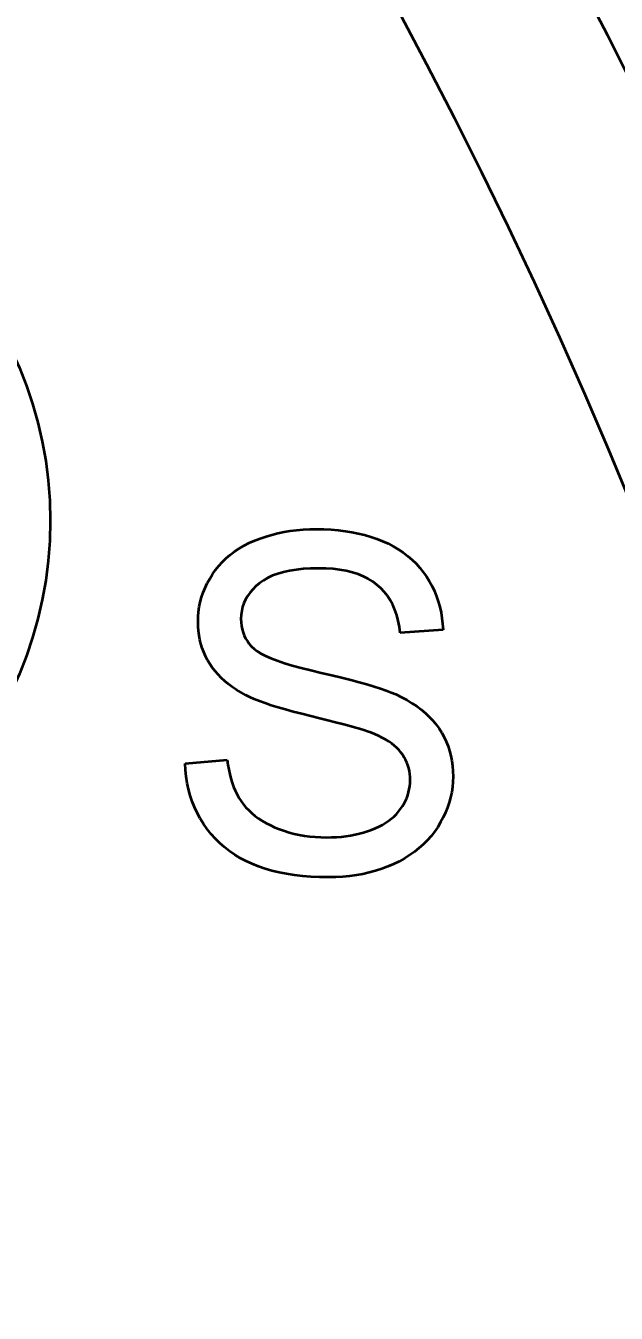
# Model space of a CAD drawing. Extents: x 23 to 472, y 3 to 294.
# Drawn here: x 394.256 to 395.571, y 214.449 to 217.316 of the extents above; entities that cross this region are included whole.
import ezdxf
from ezdxf.enums import TextEntityAlignment as Align

# ---------------------------------------------------------------- set-up
doc = ezdxf.new("R2010")
doc.units = 0
doc.linetypes.add('DASHDOT', pattern=[18.5, 12, -3, 0.5, -3])
doc.layers.get('0').update_dxf_attribs({"lineweight": 13})
doc.styles.get("Standard").update_dxf_attribs({"font": 'isocp.shx'})
doc.dimstyles.get("Standard").update_dxf_attribs({"dimtxt": 2.5, "dimasz": 2.5, "dimexe": 1.25, "dimexo": 0.625, "dimtad": 1, "dimcen": 2.5, "dimadec": 0, "dimazin": 0, "dimtfac": 1, "dimtmove": 0, "dimatfit": 0, "dimfxl": 0, "dimarcsym": 0})

# ---------------------------------------------------------------- blocks, each defined once
blk = doc.blocks.new('*D')
at = {"color": 7, "lineweight": 13}
for p, q in [((369.2633, 239.5531), (395.349, 194.2124)), ((363.2339, 234.8367), (397.923, 198.6215))]:
    blk.add_line(p, q, dxfattribs=at)
at = {"color": 34, "lineweight": 13, "ltscale": 0.415699}
blk.add_line((121.0279, 197.0113), (121.0279, 180.3834), dxfattribs=at)
at = {"color": 34, "lineweight": 13, "ltscale": 0.421525}
blk.add_line((278.4006, 197.0113), (278.4006, 180.1503), dxfattribs=at)
at = {"color": 34, "lineweight": 13}
for p, q in [((45.7156, 194.0736), (45.7156, 169.4602)), ((353.9414, 194.0736), (353.9414, 169.4602)), ((45.7156, 182.3834), (121.0279, 182.3834)), ((278.4006, 182.1503), (353.9414, 182.1503)), ((45.7156, 171.4602), (353.9414, 171.4602))]:
    blk.add_line(p, q, dxfattribs=at)
at = {"color": 34, "lineweight": 13, "ltscale": 0.342256}
blk.add_line((45.7156, 194.0736), (45.7156, 180.3834), dxfattribs=at)
at = {"color": 34, "lineweight": 13, "ltscale": 0.348082}
blk.add_line((353.9414, 194.0736), (353.9414, 180.1503), dxfattribs=at)
at = {"color": 7, "lineweight": 13}
for points in [[(376.3151, 228.3342), (374.903, 229.7505), (375.4177, 227.8179)], [(374.0392, 224.3044), (372.3291, 225.3414), (373.2916, 223.5883)], [(396.2128, 199.6586), (397.923, 198.6215), (396.9605, 200.3747)], [(393.937, 195.6288), (395.349, 194.2124), (394.8343, 196.145)]]:
    blk.add_lwpolyline(points, dxfattribs=at)
at = {"color": 34, "lineweight": 13}
for points in [[(47.6474, 182.901), (45.7156, 182.3834), (47.6474, 181.8658)], [(119.0961, 181.8658), (121.0279, 182.3834), (119.0961, 182.901)], [(280.3324, 182.668), (278.4006, 182.1503), (280.3324, 181.6327)], [(352.0096, 181.6327), (353.9414, 182.1503), (352.0096, 182.668)], [(47.6474, 171.9778), (45.7156, 171.4602), (47.6474, 170.9425)], [(352.0096, 170.9425), (353.9414, 171.4602), (352.0096, 171.9778)]]:
    blk.add_lwpolyline(points, dxfattribs=at)
at = {"color": 7, "lineweight": 13}
for s, rotation, p, p2 in [('%%c', 299.913, (370.1301, 240.0518), (371.3768, 237.8848)), ('82', 299.913, (371.8755, 237.0181), (374.0621, 233.2175)), ('%%c', 313.7669, (363.9561, 235.5285), (365.6854, 233.7231)), ('74', 313.7669, (366.3771, 233.0009), (369.4101, 229.8344))]:
    blk.add_text(s, height=2.5, rotation=rotation, dxfattribs=at).set_placement(p, p2, align=Align.FIT)
at = {"color": 34, "lineweight": 13}
for s, height, p, p2 in [('/[6.3]', 3.5, (93.5334, 183.3834), (107.9059, 183.3834)), ('/[6.3]', 3.5, (326.3327, 183.1503), (340.7051, 183.1503)), ('155', 3.5, (74.21, 183.3834), (83.768, 183.3834)), ('155', 3.5, (307.0093, 183.1503), (316.5672, 183.1503)), ('%%p50', 2.45, (85.868, 183.9084), (92.5334, 183.9084)), ('%%p50', 2.45, (318.6672, 183.6753), (325.3327, 183.6753)), ('"L"', 3.5, (194.4405, 172.4602), (202.0312, 172.4602)), ('%%p50', 2.45, (204.1312, 172.9852), (210.7966, 172.9852))]:
    blk.add_text(s, height=height, dxfattribs=at).set_placement(p, p2, align=Align.FIT)
blk = doc.blocks.new('BLOCK4539')
at = {"color": 7, "lineweight": 35, "ltscale": 0.000660935}
blk.add_line((19.2553, 8.3658), (19.2795, 8.3765), dxfattribs=at)
at = {"color": 7, "lineweight": 35, "ltscale": 0.000671509}
blk.add_line((19.2795, 8.3765), (19.3045, 8.3862), dxfattribs=at)
at = {"color": 7, "lineweight": 35, "ltscale": 0.000675664}
blk.add_line((19.3045, 8.3862), (19.3301, 8.3949), dxfattribs=at)
at = {"color": 7, "lineweight": 35, "ltscale": 0.000681038}
blk.add_line((19.3301, 8.3949), (19.3563, 8.4026), dxfattribs=at)
at = {"color": 7, "lineweight": 35, "ltscale": 0.000687892}
blk.add_line((19.3563, 8.4026), (19.383, 8.4092), dxfattribs=at)
at = {"color": 7, "lineweight": 35, "ltscale": 0.00069532}
blk.add_line((19.383, 8.4092), (19.4102, 8.4148), dxfattribs=at)
at = {"color": 7, "lineweight": 35, "ltscale": 0.000704536}
blk.add_line((19.4102, 8.4148), (19.438, 8.4195), dxfattribs=at)
at = {"color": 7, "lineweight": 35, "ltscale": 0.000714791}
blk.add_line((19.438, 8.4195), (19.4664, 8.423), dxfattribs=at)
at = {"color": 7, "lineweight": 35, "ltscale": 0.000725305}
blk.add_line((19.4664, 8.423), (19.4953, 8.4256), dxfattribs=at)
at = {"color": 7, "lineweight": 35, "ltscale": 0.000737232}
blk.add_line((19.4953, 8.4256), (19.5247, 8.4271), dxfattribs=at)
at = {"color": 7, "lineweight": 35, "ltscale": 0.000750455}
blk.add_line((19.5247, 8.4271), (19.5547, 8.4276), dxfattribs=at)
at = {"color": 7, "lineweight": 35, "ltscale": 0.000824083}
blk.add_line((19.5547, 8.4276), (19.5877, 8.4271), dxfattribs=at)
at = {"color": 7, "lineweight": 35, "ltscale": 0.000805521}
blk.add_line((19.5877, 8.4271), (19.6199, 8.4255), dxfattribs=at)
at = {"color": 7, "lineweight": 35, "ltscale": 0.000787543}
blk.add_line((19.6199, 8.4255), (19.6513, 8.4228), dxfattribs=at)
at = {"color": 7, "lineweight": 35, "ltscale": 0.000770629}
blk.add_line((19.6513, 8.4228), (19.6819, 8.419), dxfattribs=at)
at = {"color": 7, "lineweight": 35, "ltscale": 0.000755149}
blk.add_line((19.6819, 8.419), (19.7117, 8.4142), dxfattribs=at)
at = {"color": 7, "lineweight": 35, "ltscale": 0.000740416}
blk.add_line((19.7117, 8.4142), (19.7407, 8.4083), dxfattribs=at)
at = {"color": 7, "lineweight": 35, "ltscale": 0.000727027}
blk.add_line((19.7407, 8.4083), (19.7689, 8.4013), dxfattribs=at)
at = {"color": 7, "lineweight": 35, "ltscale": 0.000715224}
blk.add_line((19.7689, 8.4013), (19.7964, 8.3933), dxfattribs=at)
at = {"color": 7, "lineweight": 35, "ltscale": 0.000704389}
blk.add_line((19.7964, 8.3933), (19.823, 8.3841), dxfattribs=at)
at = {"color": 7, "lineweight": 35, "ltscale": 0.000695488}
blk.add_line((19.823, 8.3841), (19.8489, 8.3739), dxfattribs=at)
at = {"color": 7, "lineweight": 35, "ltscale": 0.000682739}
blk.add_line((19.8489, 8.3739), (19.8738, 8.3627), dxfattribs=at)
at = {"color": 7, "lineweight": 35, "ltscale": 0.000605846}
blk.add_line((19.1705, 8.3134), (19.1899, 8.3279), dxfattribs=at)
at = {"color": 7, "lineweight": 35, "ltscale": 0.000616942}
blk.add_line((19.1899, 8.3279), (19.2106, 8.3415), dxfattribs=at)
at = {"color": 7, "lineweight": 35, "ltscale": 0.000629505}
blk.add_line((19.2106, 8.3415), (19.2323, 8.3541), dxfattribs=at)
at = {"color": 7, "lineweight": 35, "ltscale": 0.000644177}
blk.add_line((19.2323, 8.3541), (19.2553, 8.3658), dxfattribs=at)
at = {"color": 7, "lineweight": 35, "ltscale": 0.000667452}
blk.add_line((19.8738, 8.3627), (19.8975, 8.3504), dxfattribs=at)
at = {"color": 7, "lineweight": 35, "ltscale": 0.000653903}
blk.add_line((19.8975, 8.3504), (19.92, 8.3371), dxfattribs=at)
at = {"color": 7, "lineweight": 35, "ltscale": 0.000642413}
blk.add_line((19.92, 8.3371), (19.9414, 8.3228), dxfattribs=at)
at = {"color": 7, "lineweight": 35, "ltscale": 0.00063301}
blk.add_line((19.9414, 8.3228), (19.9616, 8.3075), dxfattribs=at)
at = {"color": 7, "lineweight": 35, "ltscale": 0.000586768}
blk.add_line((19.1047, 8.2459), (19.1194, 8.2642), dxfattribs=at)
at = {"color": 7, "lineweight": 35, "ltscale": 0.000588095}
blk.add_line((19.1194, 8.2642), (19.1353, 8.2815), dxfattribs=at)
at = {"color": 7, "lineweight": 35, "ltscale": 0.000591634}
blk.add_line((19.1353, 8.2815), (19.1523, 8.298), dxfattribs=at)
at = {"color": 7, "lineweight": 35, "ltscale": 0.000597598}
blk.add_line((19.1523, 8.298), (19.1705, 8.3134), dxfattribs=at)
at = {"color": 7, "lineweight": 35, "ltscale": 0.000626531}
blk.add_line((19.9616, 8.3075), (19.9806, 8.2912), dxfattribs=at)
at = {"color": 7, "lineweight": 35, "ltscale": 0.000621275}
blk.add_line((19.9806, 8.2912), (19.9984, 8.2739), dxfattribs=at)
at = {"color": 7, "lineweight": 35, "ltscale": 0.0006195}
blk.add_line((19.9984, 8.2739), (20.0151, 8.2556), dxfattribs=at)
at = {"color": 7, "lineweight": 35, "ltscale": 0.000574211}
blk.add_line((19.068, 8.1865), (19.079, 8.2067), dxfattribs=at)
at = {"color": 7, "lineweight": 35, "ltscale": 0.000584167}
blk.add_line((19.079, 8.2067), (19.0912, 8.2266), dxfattribs=at)
at = {"color": 7, "lineweight": 35, "ltscale": 0.000588092}
blk.add_line((19.0912, 8.2266), (19.1047, 8.2459), dxfattribs=at)
at = {"color": 7, "lineweight": 35, "ltscale": 0.000560605}
blk.add_line((19.3373, 8.2104), (19.3179, 8.1992), dxfattribs=at)
at = {"color": 7, "lineweight": 35, "ltscale": 0.000588645}
blk.add_line((19.3587, 8.2203), (19.3373, 8.2104), dxfattribs=at)
at = {"color": 7, "lineweight": 35, "ltscale": 0.000621071}
blk.add_line((19.382, 8.2289), (19.3587, 8.2203), dxfattribs=at)
at = {"color": 7, "lineweight": 35, "ltscale": 0.000657278}
blk.add_line((19.4073, 8.2362), (19.382, 8.2289), dxfattribs=at)
at = {"color": 7, "lineweight": 35, "ltscale": 0.000696542}
blk.add_line((19.4345, 8.2421), (19.4073, 8.2362), dxfattribs=at)
at = {"color": 7, "lineweight": 35, "ltscale": 0.000738475}
blk.add_line((19.4637, 8.2467), (19.4345, 8.2421), dxfattribs=at)
at = {"color": 7, "lineweight": 35, "ltscale": 0.00078255}
blk.add_line((19.4948, 8.25), (19.4637, 8.2467), dxfattribs=at)
at = {"color": 7, "lineweight": 35, "ltscale": 0.000828511}
blk.add_line((19.5279, 8.252), (19.4948, 8.25), dxfattribs=at)
at = {"color": 7, "lineweight": 35, "ltscale": 0.000876378}
blk.add_line((19.5629, 8.2527), (19.5279, 8.252), dxfattribs=at)
at = {"color": 7, "lineweight": 35, "ltscale": 0.000843624}
blk.add_line((19.5967, 8.2519), (19.5629, 8.2527), dxfattribs=at)
at = {"color": 7, "lineweight": 35, "ltscale": 0.000802955}
blk.add_line((19.6287, 8.2498), (19.5967, 8.2519), dxfattribs=at)
at = {"color": 7, "lineweight": 35, "ltscale": 0.000764536}
blk.add_line((19.6591, 8.2461), (19.6287, 8.2498), dxfattribs=at)
at = {"color": 7, "lineweight": 35, "ltscale": 0.000727944}
blk.add_line((19.6877, 8.241), (19.6591, 8.2461), dxfattribs=at)
at = {"color": 7, "lineweight": 35, "ltscale": 0.000694296}
blk.add_line((19.7147, 8.2345), (19.6877, 8.241), dxfattribs=at)
at = {"color": 7, "lineweight": 35, "ltscale": 0.000663313}
blk.add_line((19.74, 8.2265), (19.7147, 8.2345), dxfattribs=at)
at = {"color": 7, "lineweight": 35, "ltscale": 0.000635612}
blk.add_line((19.7636, 8.2171), (19.74, 8.2265), dxfattribs=at)
at = {"color": 7, "lineweight": 35, "ltscale": 0.000612114}
blk.add_line((19.7856, 8.2062), (19.7636, 8.2171), dxfattribs=at)
at = {"color": 7, "lineweight": 35, "ltscale": 0.000592726}
blk.add_line((19.8058, 8.1938), (19.7856, 8.2062), dxfattribs=at)
at = {"color": 7, "lineweight": 35, "ltscale": 0.000619338}
blk.add_line((20.0151, 8.2556), (20.0305, 8.2362), dxfattribs=at)
at = {"color": 7, "lineweight": 35, "ltscale": 0.000622199}
blk.add_line((20.0305, 8.2362), (20.0448, 8.2158), dxfattribs=at)
at = {"color": 7, "lineweight": 35, "ltscale": 0.000621601}
blk.add_line((20.0448, 8.2158), (20.0579, 8.1947), dxfattribs=at)
at = {"color": 7, "lineweight": 35, "ltscale": 0.000556247}
blk.add_line((19.0429, 8.1241), (19.05, 8.1452), dxfattribs=at)
at = {"color": 7, "lineweight": 35, "ltscale": 0.000560171}
blk.add_line((19.05, 8.1452), (19.0583, 8.166), dxfattribs=at)
at = {"color": 7, "lineweight": 35, "ltscale": 0.000566541}
blk.add_line((19.0583, 8.166), (19.068, 8.1865), dxfattribs=at)
at = {"color": 7, "lineweight": 35, "ltscale": 0.000462965}
blk.add_line((19.2585, 8.1446), (19.2478, 8.1295), dxfattribs=at)
at = {"color": 7, "lineweight": 35, "ltscale": 0.000477153}
blk.add_line((19.2708, 8.1592), (19.2585, 8.1446), dxfattribs=at)
at = {"color": 7, "lineweight": 35, "ltscale": 0.00049524}
blk.add_line((19.2848, 8.1732), (19.2708, 8.1592), dxfattribs=at)
at = {"color": 7, "lineweight": 35, "ltscale": 0.000516374}
blk.add_line((19.3005, 8.1867), (19.2848, 8.1732), dxfattribs=at)
at = {"color": 7, "lineweight": 35, "ltscale": 0.000536839}
blk.add_line((19.3179, 8.1992), (19.3005, 8.1867), dxfattribs=at)
at = {"color": 7, "lineweight": 35, "ltscale": 0.000577714}
blk.add_line((19.8243, 8.18), (19.8058, 8.1938), dxfattribs=at)
at = {"color": 7, "lineweight": 35, "ltscale": 0.000569981}
blk.add_line((19.8413, 8.1648), (19.8243, 8.18), dxfattribs=at)
at = {"color": 7, "lineweight": 35, "ltscale": 0.000568404}
blk.add_line((19.8568, 8.1482), (19.8413, 8.1648), dxfattribs=at)
at = {"color": 7, "lineweight": 35, "ltscale": 0.00057079}
blk.add_line((19.8709, 8.1302), (19.8568, 8.1482), dxfattribs=at)
at = {"color": 7, "lineweight": 35, "ltscale": 0.000617608}
blk.add_line((20.0579, 8.1947), (20.0697, 8.173), dxfattribs=at)
at = {"color": 7, "lineweight": 35, "ltscale": 0.00061567}
blk.add_line((20.0697, 8.173), (20.0803, 8.1507), dxfattribs=at)
at = {"color": 7, "lineweight": 35, "ltscale": 0.000615665}
blk.add_line((20.0803, 8.1507), (20.0895, 8.1279), dxfattribs=at)
at = {"color": 7, "lineweight": 35, "ltscale": 0.000553688}
blk.add_line((19.0326, 8.0811), (19.0371, 8.1028), dxfattribs=at)
at = {"color": 7, "lineweight": 35, "ltscale": 0.000553757}
blk.add_line((19.0371, 8.1028), (19.0429, 8.1241), dxfattribs=at)
at = {"color": 7, "lineweight": 35, "ltscale": 0.000442146}
blk.add_line((19.2313, 8.0977), (19.2255, 8.081), dxfattribs=at)
at = {"color": 7, "lineweight": 35, "ltscale": 0.000444818}
blk.add_line((19.2387, 8.1139), (19.2313, 8.0977), dxfattribs=at)
at = {"color": 7, "lineweight": 35, "ltscale": 0.000451938}
blk.add_line((19.2478, 8.1295), (19.2387, 8.1139), dxfattribs=at)
at = {"color": 7, "lineweight": 35, "ltscale": 0.000578027}
blk.add_line((19.8835, 8.1108), (19.8709, 8.1302), dxfattribs=at)
at = {"color": 7, "lineweight": 35, "ltscale": 0.000589452}
blk.add_line((19.8946, 8.09), (19.8835, 8.1108), dxfattribs=at)
at = {"color": 7, "lineweight": 35, "ltscale": 0.000604958}
blk.add_line((19.9042, 8.0678), (19.8946, 8.09), dxfattribs=at)
at = {"color": 7, "lineweight": 35, "ltscale": 0.000617281}
blk.add_line((20.0895, 8.1279), (20.0975, 8.1046), dxfattribs=at)
at = {"color": 7, "lineweight": 35, "ltscale": 0.000621103}
blk.add_line((20.0975, 8.1046), (20.1043, 8.0806), dxfattribs=at)
at = {"color": 7, "lineweight": 35, "ltscale": 0.000564413}
blk.add_line((19.0268, 8.0143), (19.0274, 8.0368), dxfattribs=at)
at = {"color": 7, "lineweight": 35, "ltscale": 0.000558647}
blk.add_line((19.0274, 8.0368), (19.0293, 8.0591), dxfattribs=at)
at = {"color": 7, "lineweight": 35, "ltscale": 0.000555188}
blk.add_line((19.0293, 8.0591), (19.0326, 8.0811), dxfattribs=at)
at = {"color": 7, "lineweight": 35, "ltscale": 0.000458988}
blk.add_line((19.2189, 8.0459), (19.2181, 8.0276), dxfattribs=at)
at = {"color": 7, "lineweight": 35, "ltscale": 0.000449444}
blk.add_line((19.2214, 8.0637), (19.2189, 8.0459), dxfattribs=at)
at = {"color": 7, "lineweight": 35, "ltscale": 0.000443939}
blk.add_line((19.2255, 8.081), (19.2214, 8.0637), dxfattribs=at)
at = {"color": 7, "lineweight": 35, "ltscale": 0.000623937}
blk.add_line((19.9124, 8.0442), (19.9042, 8.0678), dxfattribs=at)
at = {"color": 7, "lineweight": 35, "ltscale": 0.000646271}
blk.add_line((19.9191, 8.0193), (19.9124, 8.0442), dxfattribs=at)
at = {"color": 7, "lineweight": 35, "ltscale": 0.000626536}
blk.add_line((20.1043, 8.0806), (20.1097, 8.0562), dxfattribs=at)
at = {"color": 7, "lineweight": 35, "ltscale": 0.000633989}
blk.add_line((20.1097, 8.0562), (20.1139, 8.0312), dxfattribs=at)
at = {"color": 7, "lineweight": 35, "ltscale": 0.000643465}
blk.add_line((20.1139, 8.0312), (20.1169, 8.0056), dxfattribs=at)
at = {"color": 7, "lineweight": 35, "ltscale": 0.000512124}
blk.add_line((19.0273, 7.9938), (19.0268, 8.0143), dxfattribs=at)
at = {"color": 7, "lineweight": 35, "ltscale": 0.000503162}
blk.add_line((19.0289, 7.9737), (19.0273, 7.9938), dxfattribs=at)
at = {"color": 7, "lineweight": 35, "ltscale": 0.000496131}
blk.add_line((19.0315, 7.9541), (19.0289, 7.9737), dxfattribs=at)
at = {"color": 7, "lineweight": 35, "ltscale": 0.000397365}
blk.add_line((19.2181, 8.0276), (19.2187, 8.0117), dxfattribs=at)
at = {"color": 7, "lineweight": 35, "ltscale": 0.000385132}
blk.add_line((19.2187, 8.0117), (19.2204, 7.9964), dxfattribs=at)
at = {"color": 7, "lineweight": 35, "ltscale": 0.000375632}
blk.add_line((19.2204, 7.9964), (19.2234, 7.9816), dxfattribs=at)
at = {"color": 7, "lineweight": 35, "ltscale": 0.00036836}
blk.add_line((19.2234, 7.9816), (19.2274, 7.9675), dxfattribs=at)
at = {"color": 7, "lineweight": 35, "ltscale": 0.00067182}
blk.add_line((19.9244, 7.9929), (19.9191, 8.0193), dxfattribs=at)
at = {"color": 7, "lineweight": 35, "ltscale": 0.000700396}
blk.add_line((19.9282, 7.9652), (19.9244, 7.9929), dxfattribs=at)
at = {"color": 7, "lineweight": 35, "ltscale": 0.004771}
blk.add_line((20.1185, 7.9795), (19.9282, 7.9652), dxfattribs=at)
at = {"color": 7, "lineweight": 35, "ltscale": 0.000654397}
blk.add_line((20.1169, 8.0056), (20.1185, 7.9795), dxfattribs=at)
at = {"color": 7, "lineweight": 35, "ltscale": 0.000490542}
blk.add_line((19.0352, 7.9348), (19.0315, 7.9541), dxfattribs=at)
at = {"color": 7, "lineweight": 35, "ltscale": 0.000486588}
blk.add_line((19.0399, 7.9159), (19.0352, 7.9348), dxfattribs=at)
at = {"color": 7, "lineweight": 35, "ltscale": 0.000484045}
blk.add_line((19.0457, 7.8974), (19.0399, 7.9159), dxfattribs=at)
at = {"color": 7, "lineweight": 35, "ltscale": 0.000363978}
blk.add_line((19.2274, 7.9675), (19.2327, 7.9539), dxfattribs=at)
at = {"color": 7, "lineweight": 35, "ltscale": 0.000362874}
blk.add_line((19.2327, 7.9539), (19.2391, 7.9409), dxfattribs=at)
at = {"color": 7, "lineweight": 35, "ltscale": 0.000364473}
blk.add_line((19.2391, 7.9409), (19.2467, 7.9284), dxfattribs=at)
at = {"color": 7, "lineweight": 35, "ltscale": 0.000368579}
blk.add_line((19.2467, 7.9284), (19.2554, 7.9166), dxfattribs=at)
at = {"color": 7, "lineweight": 35, "ltscale": 0.000375729}
blk.add_line((19.2554, 7.9166), (19.2653, 7.9053), dxfattribs=at)
at = {"color": 7, "lineweight": 35, "ltscale": 0.000483035}
blk.add_line((19.0526, 7.8794), (19.0457, 7.8974), dxfattribs=at)
at = {"color": 7, "lineweight": 35, "ltscale": 0.000484273}
blk.add_line((19.0605, 7.8617), (19.0526, 7.8794), dxfattribs=at)
at = {"color": 7, "lineweight": 35, "ltscale": 0.000486604}
blk.add_line((19.0695, 7.8444), (19.0605, 7.8617), dxfattribs=at)
at = {"color": 7, "lineweight": 35, "ltscale": 0.000385512}
blk.add_line((19.2653, 7.9053), (19.2764, 7.8946), dxfattribs=at)
at = {"color": 7, "lineweight": 35, "ltscale": 0.000423006}
blk.add_line((19.2764, 7.8946), (19.2897, 7.8841), dxfattribs=at)
at = {"color": 7, "lineweight": 35, "ltscale": 0.000499659}
blk.add_line((19.2897, 7.8841), (19.3067, 7.8736), dxfattribs=at)
at = {"color": 7, "lineweight": 35, "ltscale": 0.00058092}
blk.add_line((19.3067, 7.8736), (19.3274, 7.863), dxfattribs=at)
at = {"color": 7, "lineweight": 35, "ltscale": 0.000665102}
blk.add_line((19.3274, 7.863), (19.3518, 7.8524), dxfattribs=at)
at = {"color": 7, "lineweight": 35, "ltscale": 0.000490535}
blk.add_line((19.0795, 7.8275), (19.0695, 7.8444), dxfattribs=at)
at = {"color": 7, "lineweight": 35, "ltscale": 0.000494857}
blk.add_line((19.0905, 7.8111), (19.0795, 7.8275), dxfattribs=at)
at = {"color": 7, "lineweight": 35, "ltscale": 0.000500278}
blk.add_line((19.1027, 7.7953), (19.0905, 7.8111), dxfattribs=at)
at = {"color": 7, "lineweight": 35, "ltscale": 0.000750977}
blk.add_line((19.3518, 7.8524), (19.3799, 7.8417), dxfattribs=at)
at = {"color": 7, "lineweight": 35, "ltscale": 0.000838151}
blk.add_line((19.3799, 7.8417), (19.4117, 7.831), dxfattribs=at)
at = {"color": 7, "lineweight": 35, "ltscale": 0.000926915}
blk.add_line((19.4117, 7.831), (19.4471, 7.8202), dxfattribs=at)
at = {"color": 7, "lineweight": 35, "ltscale": 0.001016}
blk.add_line((19.4471, 7.8202), (19.4863, 7.8094), dxfattribs=at)
at = {"color": 7, "lineweight": 35, "ltscale": 0.001105}
blk.add_line((19.4863, 7.8094), (19.5292, 7.7986), dxfattribs=at)
at = {"color": 7, "lineweight": 35, "ltscale": 0.0005068}
blk.add_line((19.116, 7.7799), (19.1027, 7.7953), dxfattribs=at)
at = {"color": 7, "lineweight": 35, "ltscale": 0.000515236}
blk.add_line((19.1304, 7.7652), (19.116, 7.7799), dxfattribs=at)
at = {"color": 7, "lineweight": 35, "ltscale": 0.000525658}
blk.add_line((19.1458, 7.7509), (19.1304, 7.7652), dxfattribs=at)
at = {"color": 7, "lineweight": 35, "ltscale": 0.000537007}
blk.add_line((19.1624, 7.7372), (19.1458, 7.7509), dxfattribs=at)
at = {"color": 7, "lineweight": 35, "ltscale": 0.001195}
blk.add_line((19.5292, 7.7986), (19.5757, 7.7876), dxfattribs=at)
at = {"color": 7, "lineweight": 35, "ltscale": 0.001203}
blk.add_line((19.5757, 7.7876), (19.6226, 7.7768), dxfattribs=at)
at = {"color": 7, "lineweight": 35, "ltscale": 0.001127}
blk.add_line((19.6226, 7.7768), (19.6664, 7.7663), dxfattribs=at)
at = {"color": 7, "lineweight": 35, "ltscale": 0.001052}
blk.add_line((19.6664, 7.7663), (19.7072, 7.756), dxfattribs=at)
at = {"color": 7, "lineweight": 35, "ltscale": 0.000976529}
blk.add_line((19.7072, 7.756), (19.745, 7.7461), dxfattribs=at)
at = {"color": 7, "lineweight": 35, "ltscale": 0.000901127}
blk.add_line((19.745, 7.7461), (19.7797, 7.7363), dxfattribs=at)
at = {"color": 7, "lineweight": 35, "ltscale": 0.000550398}
blk.add_line((19.1801, 7.7241), (19.1624, 7.7372), dxfattribs=at)
at = {"color": 7, "lineweight": 35, "ltscale": 0.000565085}
blk.add_line((19.1988, 7.7115), (19.1801, 7.7241), dxfattribs=at)
at = {"color": 7, "lineweight": 35, "ltscale": 0.000580811}
blk.add_line((19.2187, 7.6994), (19.1988, 7.7115), dxfattribs=at)
at = {"color": 7, "lineweight": 35, "ltscale": 0.000597404}
blk.add_line((19.2396, 7.6879), (19.2187, 7.6994), dxfattribs=at)
at = {"color": 7, "lineweight": 35, "ltscale": 0.000497124}
blk.add_line((19.2574, 7.679), (19.2396, 7.6879), dxfattribs=at)
at = {"color": 7, "lineweight": 35, "ltscale": 0.000826271}
blk.add_line((19.7797, 7.7363), (19.8114, 7.7269), dxfattribs=at)
at = {"color": 7, "lineweight": 35, "ltscale": 0.000752072}
blk.add_line((19.8114, 7.7269), (19.84, 7.7178), dxfattribs=at)
at = {"color": 7, "lineweight": 35, "ltscale": 0.000677512}
blk.add_line((19.84, 7.7178), (19.8656, 7.7089), dxfattribs=at)
at = {"color": 7, "lineweight": 35, "ltscale": 0.000603688}
blk.add_line((19.8656, 7.7089), (19.8882, 7.7003), dxfattribs=at)
at = {"color": 7, "lineweight": 35, "ltscale": 0.000530505}
blk.add_line((19.8882, 7.7003), (19.9077, 7.692), dxfattribs=at)
at = {"color": 7, "lineweight": 35, "ltscale": 0.00070906}
blk.add_line((19.9077, 7.692), (19.9332, 7.6796), dxfattribs=at)
at = {"color": 7, "lineweight": 35, "ltscale": 0.00055472}
blk.add_line((19.2777, 7.67), (19.2574, 7.679), dxfattribs=at)
at = {"color": 7, "lineweight": 35, "ltscale": 0.000612739}
blk.add_line((19.3005, 7.661), (19.2777, 7.67), dxfattribs=at)
at = {"color": 7, "lineweight": 35, "ltscale": 0.000671572}
blk.add_line((19.3257, 7.6518), (19.3005, 7.661), dxfattribs=at)
at = {"color": 7, "lineweight": 35, "ltscale": 0.000731144}
blk.add_line((19.3534, 7.6425), (19.3257, 7.6518), dxfattribs=at)
at = {"color": 7, "lineweight": 35, "ltscale": 0.000790767}
blk.add_line((19.3836, 7.633), (19.3534, 7.6425), dxfattribs=at)
at = {"color": 7, "lineweight": 35, "ltscale": 0.000850815}
blk.add_line((19.4163, 7.6235), (19.3836, 7.633), dxfattribs=at)
at = {"color": 7, "lineweight": 35, "ltscale": 0.000685971}
blk.add_line((19.9332, 7.6796), (19.9574, 7.6665), dxfattribs=at)
at = {"color": 7, "lineweight": 35, "ltscale": 0.00066409}
blk.add_line((19.9574, 7.6665), (19.9801, 7.6528), dxfattribs=at)
at = {"color": 7, "lineweight": 35, "ltscale": 0.000643696}
blk.add_line((19.9801, 7.6528), (20.0015, 7.6385), dxfattribs=at)
at = {"color": 7, "lineweight": 35, "ltscale": 0.000624936}
blk.add_line((20.0015, 7.6385), (20.0216, 7.6235), dxfattribs=at)
at = {"color": 7, "lineweight": 35, "ltscale": 0.000911001}
blk.add_line((19.4514, 7.6139), (19.4163, 7.6235), dxfattribs=at)
at = {"color": 7, "lineweight": 35, "ltscale": 0.000971773}
blk.add_line((19.4891, 7.6041), (19.4514, 7.6139), dxfattribs=at)
at = {"color": 7, "lineweight": 35, "ltscale": 0.001032}
blk.add_line((19.5292, 7.5942), (19.4891, 7.6041), dxfattribs=at)
at = {"color": 7, "lineweight": 35, "ltscale": 0.001026}
blk.add_line((19.569, 7.5846), (19.5292, 7.5942), dxfattribs=at)
at = {"color": 7, "lineweight": 35, "ltscale": 0.000951373}
blk.add_line((19.606, 7.5754), (19.569, 7.5846), dxfattribs=at)
at = {"color": 7, "lineweight": 35, "ltscale": 0.000877553}
blk.add_line((19.64, 7.5668), (19.606, 7.5754), dxfattribs=at)
at = {"color": 7, "lineweight": 35, "ltscale": 0.000608468}
blk.add_line((20.0216, 7.6235), (20.0402, 7.6079), dxfattribs=at)
at = {"color": 7, "lineweight": 35, "ltscale": 0.000593159}
blk.add_line((20.0402, 7.6079), (20.0575, 7.5916), dxfattribs=at)
at = {"color": 7, "lineweight": 35, "ltscale": 0.000580481}
blk.add_line((20.0575, 7.5916), (20.0734, 7.5747), dxfattribs=at)
at = {"color": 7, "lineweight": 35, "ltscale": 0.000569741}
blk.add_line((20.0734, 7.5747), (20.088, 7.5572), dxfattribs=at)
at = {"color": 7, "lineweight": 35, "ltscale": 0.000803408}
blk.add_line((19.6711, 7.5587), (19.64, 7.5668), dxfattribs=at)
at = {"color": 7, "lineweight": 35, "ltscale": 0.000729174}
blk.add_line((19.6993, 7.5512), (19.6711, 7.5587), dxfattribs=at)
at = {"color": 7, "lineweight": 35, "ltscale": 0.000655206}
blk.add_line((19.7245, 7.5441), (19.6993, 7.5512), dxfattribs=at)
at = {"color": 7, "lineweight": 35, "ltscale": 0.000581462}
blk.add_line((19.7468, 7.5376), (19.7245, 7.5441), dxfattribs=at)
at = {"color": 7, "lineweight": 35, "ltscale": 0.000507254}
blk.add_line((19.7662, 7.5315), (19.7468, 7.5376), dxfattribs=at)
at = {"color": 7, "lineweight": 35, "ltscale": 0.000433912}
blk.add_line((19.7827, 7.5261), (19.7662, 7.5315), dxfattribs=at)
at = {"color": 7, "lineweight": 35, "ltscale": 0.000360371}
blk.add_line((19.7962, 7.5211), (19.7827, 7.5261), dxfattribs=at)
at = {"color": 7, "lineweight": 35, "ltscale": 0.000492803}
blk.add_line((19.8145, 7.5138), (19.7962, 7.5211), dxfattribs=at)
at = {"color": 7, "lineweight": 35, "ltscale": 0.000471674}
blk.add_line((19.8317, 7.5061), (19.8145, 7.5138), dxfattribs=at)
at = {"color": 7, "lineweight": 35, "ltscale": 0.000561684}
blk.add_line((20.088, 7.5572), (20.1011, 7.539), dxfattribs=at)
at = {"color": 7, "lineweight": 35, "ltscale": 0.000555634}
blk.add_line((20.1011, 7.539), (20.113, 7.5202), dxfattribs=at)
at = {"color": 7, "lineweight": 35, "ltscale": 0.000552104}
blk.add_line((20.113, 7.5202), (20.1236, 7.5008), dxfattribs=at)
at = {"color": 7, "lineweight": 35, "ltscale": 0.000450895}
blk.add_line((19.8479, 7.4981), (19.8317, 7.5061), dxfattribs=at)
at = {"color": 7, "lineweight": 35, "ltscale": 0.00043149}
blk.add_line((19.863, 7.4897), (19.8479, 7.4981), dxfattribs=at)
at = {"color": 7, "lineweight": 35, "ltscale": 0.000412646}
blk.add_line((19.877, 7.4811), (19.863, 7.4897), dxfattribs=at)
at = {"color": 7, "lineweight": 35, "ltscale": 0.000394925}
blk.add_line((19.89, 7.472), (19.877, 7.4811), dxfattribs=at)
at = {"color": 7, "lineweight": 35, "ltscale": 0.000378726}
blk.add_line((19.9019, 7.4627), (19.89, 7.472), dxfattribs=at)
at = {"color": 7, "lineweight": 35, "ltscale": 0.00036338}
blk.add_line((19.9128, 7.453), (19.9019, 7.4627), dxfattribs=at)
at = {"color": 7, "lineweight": 35, "ltscale": 0.000550354}
blk.add_line((20.1236, 7.5008), (20.1329, 7.4809), dxfattribs=at)
at = {"color": 7, "lineweight": 35, "ltscale": 0.000551059}
blk.add_line((20.1329, 7.4809), (20.1411, 7.4604), dxfattribs=at)
at = {"color": 7, "lineweight": 35, "ltscale": 0.000553346}
blk.add_line((20.1411, 7.4604), (20.1479, 7.4394), dxfattribs=at)
at = {"color": 7, "lineweight": 35, "ltscale": 0.004699}
blk.add_line((18.9695, 7.384), (19.1567, 7.4003), dxfattribs=at)
at = {"color": 7, "lineweight": 35, "ltscale": 0.000557886}
blk.add_line((19.1567, 7.4003), (19.1597, 7.3782), dxfattribs=at)
at = {"color": 7, "lineweight": 35, "ltscale": 0.000350402}
blk.add_line((19.9225, 7.443), (19.9128, 7.453), dxfattribs=at)
at = {"color": 7, "lineweight": 35, "ltscale": 0.000338968}
blk.add_line((19.9313, 7.4326), (19.9225, 7.443), dxfattribs=at)
at = {"color": 7, "lineweight": 35, "ltscale": 0.000330788}
blk.add_line((19.939, 7.4219), (19.9313, 7.4326), dxfattribs=at)
at = {"color": 7, "lineweight": 35, "ltscale": 0.000327026}
blk.add_line((19.946, 7.4108), (19.939, 7.4219), dxfattribs=at)
at = {"color": 7, "lineweight": 35, "ltscale": 0.000324454}
blk.add_line((19.9521, 7.3994), (19.946, 7.4108), dxfattribs=at)
at = {"color": 7, "lineweight": 35, "ltscale": 0.000323389}
blk.add_line((19.9575, 7.3876), (19.9521, 7.3994), dxfattribs=at)
at = {"color": 7, "lineweight": 35, "ltscale": 0.000558455}
blk.add_line((20.1479, 7.4394), (20.1535, 7.4177), dxfattribs=at)
at = {"color": 7, "lineweight": 35, "ltscale": 0.00056491}
blk.add_line((20.1535, 7.4177), (20.1579, 7.3956), dxfattribs=at)
at = {"color": 7, "lineweight": 35, "ltscale": 0.000745267}
blk.add_line((18.971, 7.3542), (18.9695, 7.384), dxfattribs=at)
at = {"color": 7, "lineweight": 35, "ltscale": 0.000732582}
blk.add_line((18.9741, 7.3251), (18.971, 7.3542), dxfattribs=at)
at = {"color": 7, "lineweight": 35, "ltscale": 0.000540228}
blk.add_line((19.1597, 7.3782), (19.1635, 7.357), dxfattribs=at)
at = {"color": 7, "lineweight": 35, "ltscale": 0.000524132}
blk.add_line((19.1635, 7.357), (19.1679, 7.3365), dxfattribs=at)
at = {"color": 7, "lineweight": 35, "ltscale": 0.000323829}
blk.add_line((19.962, 7.3754), (19.9575, 7.3876), dxfattribs=at)
at = {"color": 7, "lineweight": 35, "ltscale": 0.000326165}
blk.add_line((19.9657, 7.3629), (19.962, 7.3754), dxfattribs=at)
at = {"color": 7, "lineweight": 35, "ltscale": 0.000329471}
blk.add_line((19.9685, 7.35), (19.9657, 7.3629), dxfattribs=at)
at = {"color": 7, "lineweight": 35, "ltscale": 0.000334653}
blk.add_line((19.9706, 7.3368), (19.9685, 7.35), dxfattribs=at)
at = {"color": 7, "lineweight": 35, "ltscale": 0.000574126}
blk.add_line((20.1579, 7.3956), (20.161, 7.3728), dxfattribs=at)
at = {"color": 7, "lineweight": 35, "ltscale": 0.000584412}
blk.add_line((20.161, 7.3728), (20.1629, 7.3495), dxfattribs=at)
at = {"color": 7, "lineweight": 35, "ltscale": 0.000596795}
blk.add_line((20.1629, 7.3495), (20.1635, 7.3257), dxfattribs=at)
at = {"color": 7, "lineweight": 35, "ltscale": 0.000721921}
blk.add_line((18.9786, 7.2965), (18.9741, 7.3251), dxfattribs=at)
at = {"color": 7, "lineweight": 35, "ltscale": 0.000713339}
blk.add_line((18.9846, 7.2687), (18.9786, 7.2965), dxfattribs=at)
at = {"color": 7, "lineweight": 35, "ltscale": 0.000508519}
blk.add_line((19.1679, 7.3365), (19.173, 7.3168), dxfattribs=at)
at = {"color": 7, "lineweight": 35, "ltscale": 0.000493864}
blk.add_line((19.173, 7.3168), (19.1788, 7.2979), dxfattribs=at)
at = {"color": 7, "lineweight": 35, "ltscale": 0.000480384}
blk.add_line((19.1788, 7.2979), (19.1854, 7.2798), dxfattribs=at)
at = {"color": 7, "lineweight": 35, "ltscale": 0.000340972}
blk.add_line((19.9705, 7.2819), (19.9718, 7.2955), dxfattribs=at)
at = {"color": 7, "lineweight": 35, "ltscale": 0.00034087}
blk.add_line((19.9718, 7.3232), (19.9706, 7.3368), dxfattribs=at)
at = {"color": 7, "lineweight": 35, "ltscale": 0.000348827}
blk.add_line((19.9722, 7.3093), (19.9718, 7.3232), dxfattribs=at)
at = {"color": 7, "lineweight": 35, "ltscale": 0.000345391}
blk.add_line((19.9718, 7.2955), (19.9722, 7.3093), dxfattribs=at)
at = {"color": 7, "lineweight": 35, "ltscale": 0.000590443}
blk.add_line((20.1628, 7.3019), (20.1608, 7.2783), dxfattribs=at)
at = {"color": 7, "lineweight": 35, "ltscale": 0.000595347}
blk.add_line((20.1635, 7.3257), (20.1628, 7.3019), dxfattribs=at)
at = {"color": 7, "lineweight": 35, "ltscale": 0.000707324}
blk.add_line((18.9921, 7.2414), (18.9846, 7.2687), dxfattribs=at)
at = {"color": 7, "lineweight": 35, "ltscale": 0.000702804}
blk.add_line((19.0011, 7.2147), (18.9921, 7.2414), dxfattribs=at)
at = {"color": 7, "lineweight": 35, "ltscale": 0.000467956}
blk.add_line((19.1854, 7.2798), (19.1926, 7.2626), dxfattribs=at)
at = {"color": 7, "lineweight": 35, "ltscale": 0.000456562}
blk.add_line((19.1926, 7.2626), (19.2006, 7.2461), dxfattribs=at)
at = {"color": 7, "lineweight": 35, "ltscale": 0.000446841}
blk.add_line((19.2006, 7.2461), (19.2092, 7.2305), dxfattribs=at)
at = {"color": 7, "lineweight": 35, "ltscale": 0.000438582}
blk.add_line((19.2092, 7.2305), (19.2186, 7.2157), dxfattribs=at)
at = {"color": 7, "lineweight": 35, "ltscale": 0.000341942}
blk.add_line((19.9514, 7.2172), (19.9569, 7.2297), dxfattribs=at)
at = {"color": 7, "lineweight": 35, "ltscale": 0.000338887}
blk.add_line((19.9569, 7.2297), (19.9616, 7.2424), dxfattribs=at)
at = {"color": 7, "lineweight": 35, "ltscale": 0.000337708}
blk.add_line((19.9616, 7.2424), (19.9654, 7.2553), dxfattribs=at)
at = {"color": 7, "lineweight": 35, "ltscale": 0.000337527}
blk.add_line((19.9654, 7.2553), (19.9684, 7.2685), dxfattribs=at)
at = {"color": 7, "lineweight": 35, "ltscale": 0.000338726}
blk.add_line((19.9684, 7.2685), (19.9705, 7.2819), dxfattribs=at)
at = {"color": 7, "lineweight": 35, "ltscale": 0.000588276}
blk.add_line((20.1526, 7.2321), (20.1464, 7.2094), dxfattribs=at)
at = {"color": 7, "lineweight": 35, "ltscale": 0.000586486}
blk.add_line((20.1574, 7.2551), (20.1526, 7.2321), dxfattribs=at)
at = {"color": 7, "lineweight": 35, "ltscale": 0.000587651}
blk.add_line((20.1608, 7.2783), (20.1574, 7.2551), dxfattribs=at)
at = {"color": 7, "lineweight": 35, "ltscale": 0.000701424}
blk.add_line((19.0115, 7.1887), (19.0011, 7.2147), dxfattribs=at)
at = {"color": 7, "lineweight": 35, "ltscale": 0.000701542}
blk.add_line((19.0235, 7.1633), (19.0115, 7.1887), dxfattribs=at)
at = {"color": 7, "lineweight": 35, "ltscale": 0.000437291}
blk.add_line((19.2186, 7.2157), (19.2289, 7.2015), dxfattribs=at)
at = {"color": 7, "lineweight": 35, "ltscale": 0.000442303}
blk.add_line((19.2289, 7.2015), (19.2402, 7.1879), dxfattribs=at)
at = {"color": 7, "lineweight": 35, "ltscale": 0.000450075}
blk.add_line((19.2402, 7.1879), (19.2526, 7.1749), dxfattribs=at)
at = {"color": 7, "lineweight": 35, "ltscale": 0.000459707}
blk.add_line((19.2526, 7.1749), (19.2661, 7.1624), dxfattribs=at)
at = {"color": 7, "lineweight": 35, "ltscale": 0.000369073}
blk.add_line((19.911, 7.1583), (19.9208, 7.1694), dxfattribs=at)
at = {"color": 7, "lineweight": 35, "ltscale": 0.000364565}
blk.add_line((19.9208, 7.1694), (19.9297, 7.1809), dxfattribs=at)
at = {"color": 7, "lineweight": 35, "ltscale": 0.000358906}
blk.add_line((19.9297, 7.1809), (19.9378, 7.1928), dxfattribs=at)
at = {"color": 7, "lineweight": 35, "ltscale": 0.000351912}
blk.add_line((19.9378, 7.1928), (19.945, 7.2048), dxfattribs=at)
at = {"color": 7, "lineweight": 35, "ltscale": 0.000346498}
blk.add_line((19.945, 7.2048), (19.9514, 7.2172), dxfattribs=at)
at = {"color": 7, "lineweight": 35, "ltscale": 0.000596673}
blk.add_line((20.1389, 7.187), (20.1299, 7.1648), dxfattribs=at)
at = {"color": 7, "lineweight": 35, "ltscale": 0.000591569}
blk.add_line((20.1464, 7.2094), (20.1389, 7.187), dxfattribs=at)
at = {"color": 7, "lineweight": 35, "ltscale": 0.000704598}
blk.add_line((19.0369, 7.1385), (19.0235, 7.1633), dxfattribs=at)
at = {"color": 7, "lineweight": 35, "ltscale": 0.000709627}
blk.add_line((19.0518, 7.1144), (19.0369, 7.1385), dxfattribs=at)
at = {"color": 7, "lineweight": 35, "ltscale": 0.000708937}
blk.add_line((19.0681, 7.0911), (19.0518, 7.1144), dxfattribs=at)
at = {"color": 7, "lineweight": 35, "ltscale": 0.000470557}
blk.add_line((19.2661, 7.1624), (19.2807, 7.1504), dxfattribs=at)
at = {"color": 7, "lineweight": 35, "ltscale": 0.000483513}
blk.add_line((19.2807, 7.1504), (19.2963, 7.139), dxfattribs=at)
at = {"color": 7, "lineweight": 35, "ltscale": 0.000497514}
blk.add_line((19.2963, 7.139), (19.313, 7.1282), dxfattribs=at)
at = {"color": 7, "lineweight": 35, "ltscale": 0.000513758}
blk.add_line((19.313, 7.1282), (19.3308, 7.1179), dxfattribs=at)
at = {"color": 7, "lineweight": 35, "ltscale": 0.000530079}
blk.add_line((19.3308, 7.1179), (19.3496, 7.1082), dxfattribs=at)
at = {"color": 7, "lineweight": 35, "ltscale": 0.000415488}
blk.add_line((19.8485, 7.1108), (19.8628, 7.1193), dxfattribs=at)
at = {"color": 7, "lineweight": 35, "ltscale": 0.000403425}
blk.add_line((19.8628, 7.1193), (19.8761, 7.1283), dxfattribs=at)
at = {"color": 7, "lineweight": 35, "ltscale": 0.000392539}
blk.add_line((19.8761, 7.1283), (19.8886, 7.1378), dxfattribs=at)
at = {"color": 7, "lineweight": 35, "ltscale": 0.000383274}
blk.add_line((19.8886, 7.1378), (19.9003, 7.1478), dxfattribs=at)
at = {"color": 7, "lineweight": 35, "ltscale": 0.000375225}
blk.add_line((19.9003, 7.1478), (19.911, 7.1583), dxfattribs=at)
at = {"color": 7, "lineweight": 35, "ltscale": 0.000624415}
blk.add_line((20.108, 7.1214), (20.095, 7.1), dxfattribs=at)
at = {"color": 7, "lineweight": 35, "ltscale": 0.000613751}
blk.add_line((20.1197, 7.143), (20.108, 7.1214), dxfattribs=at)
at = {"color": 7, "lineweight": 35, "ltscale": 0.000604102}
blk.add_line((20.1299, 7.1648), (20.1197, 7.143), dxfattribs=at)
at = {"color": 7, "lineweight": 35, "ltscale": 0.000702828}
blk.add_line((19.0855, 7.0691), (19.0681, 7.0911), dxfattribs=at)
at = {"color": 7, "lineweight": 35, "ltscale": 0.000698637}
blk.add_line((19.1041, 7.0482), (19.0855, 7.0691), dxfattribs=at)
at = {"color": 7, "lineweight": 35, "ltscale": 0.000548582}
blk.add_line((19.3496, 7.1082), (19.3695, 7.099), dxfattribs=at)
at = {"color": 7, "lineweight": 35, "ltscale": 0.000559494}
blk.add_line((19.3695, 7.099), (19.3903, 7.0906), dxfattribs=at)
at = {"color": 7, "lineweight": 35, "ltscale": 0.000563355}
blk.add_line((19.3903, 7.0906), (19.4115, 7.083), dxfattribs=at)
at = {"color": 7, "lineweight": 35, "ltscale": 0.000568586}
blk.add_line((19.4115, 7.083), (19.4332, 7.0763), dxfattribs=at)
at = {"color": 7, "lineweight": 35, "ltscale": 0.000575116}
blk.add_line((19.4332, 7.0763), (19.4555, 7.0705), dxfattribs=at)
at = {"color": 7, "lineweight": 35, "ltscale": 0.000582095}
blk.add_line((19.4555, 7.0705), (19.4783, 7.0656), dxfattribs=at)
at = {"color": 7, "lineweight": 35, "ltscale": 0.000590337}
blk.add_line((19.4783, 7.0656), (19.5015, 7.0616), dxfattribs=at)
at = {"color": 7, "lineweight": 35, "ltscale": 0.000599771}
blk.add_line((19.5015, 7.0616), (19.5253, 7.0585), dxfattribs=at)
at = {"color": 7, "lineweight": 35, "ltscale": 0.000610247}
blk.add_line((19.5253, 7.0585), (19.5496, 7.0563), dxfattribs=at)
at = {"color": 7, "lineweight": 35, "ltscale": 0.000621137}
blk.add_line((19.5496, 7.0563), (19.5744, 7.055), dxfattribs=at)
at = {"color": 7, "lineweight": 35, "ltscale": 0.000633354}
blk.add_line((19.5744, 7.055), (19.5998, 7.0545), dxfattribs=at)
at = {"color": 7, "lineweight": 35, "ltscale": 0.000561213}
blk.add_line((19.5998, 7.0545), (19.6222, 7.0548), dxfattribs=at)
at = {"color": 7, "lineweight": 35, "ltscale": 0.000548371}
blk.add_line((19.6222, 7.0548), (19.6441, 7.0559), dxfattribs=at)
at = {"color": 7, "lineweight": 35, "ltscale": 0.00053647}
blk.add_line((19.6441, 7.0559), (19.6655, 7.0575), dxfattribs=at)
at = {"color": 7, "lineweight": 35, "ltscale": 0.000524443}
blk.add_line((19.6655, 7.0575), (19.6864, 7.0599), dxfattribs=at)
at = {"color": 7, "lineweight": 35, "ltscale": 0.000513793}
blk.add_line((19.6864, 7.0599), (19.7067, 7.063), dxfattribs=at)
at = {"color": 7, "lineweight": 35, "ltscale": 0.000503384}
blk.add_line((19.7067, 7.063), (19.7265, 7.0667), dxfattribs=at)
at = {"color": 7, "lineweight": 35, "ltscale": 0.000493804}
blk.add_line((19.7265, 7.0667), (19.7457, 7.0711), dxfattribs=at)
at = {"color": 7, "lineweight": 35, "ltscale": 0.000484882}
blk.add_line((19.7457, 7.0711), (19.7644, 7.0761), dxfattribs=at)
at = {"color": 7, "lineweight": 35, "ltscale": 0.000476808}
blk.add_line((19.7644, 7.0761), (19.7826, 7.0819), dxfattribs=at)
at = {"color": 7, "lineweight": 35, "ltscale": 0.000469886}
blk.add_line((19.7826, 7.0819), (19.8003, 7.0883), dxfattribs=at)
at = {"color": 7, "lineweight": 35, "ltscale": 0.000458225}
blk.add_line((19.8003, 7.0883), (19.8172, 7.0953), dxfattribs=at)
at = {"color": 7, "lineweight": 35, "ltscale": 0.000443356}
blk.add_line((19.8172, 7.0953), (19.8333, 7.1028), dxfattribs=at)
at = {"color": 7, "lineweight": 35, "ltscale": 0.000428817}
blk.add_line((19.8333, 7.1028), (19.8485, 7.1108), dxfattribs=at)
at = {"color": 7, "lineweight": 35, "ltscale": 0.000629329}
blk.add_line((20.0652, 7.0596), (20.0485, 7.0407), dxfattribs=at)
at = {"color": 7, "lineweight": 35, "ltscale": 0.000627894}
blk.add_line((20.0807, 7.0793), (20.0652, 7.0596), dxfattribs=at)
at = {"color": 7, "lineweight": 35, "ltscale": 0.000629286}
blk.add_line((20.095, 7.1), (20.0807, 7.0793), dxfattribs=at)
at = {"color": 7, "lineweight": 35, "ltscale": 0.000697566}
blk.add_line((19.1239, 7.0286), (19.1041, 7.0482), dxfattribs=at)
at = {"color": 7, "lineweight": 35, "ltscale": 0.000698731}
blk.add_line((19.1449, 7.0101), (19.1239, 7.0286), dxfattribs=at)
at = {"color": 7, "lineweight": 35, "ltscale": 0.000702703}
blk.add_line((19.1671, 6.9929), (19.1449, 7.0101), dxfattribs=at)
at = {"color": 7, "lineweight": 35, "ltscale": 0.000646176}
blk.add_line((20.0115, 7.0059), (19.9912, 6.9899), dxfattribs=at)
at = {"color": 7, "lineweight": 35, "ltscale": 0.00063852}
blk.add_line((20.0306, 7.0229), (20.0115, 7.0059), dxfattribs=at)
at = {"color": 7, "lineweight": 35, "ltscale": 0.00063256}
blk.add_line((20.0485, 7.0407), (20.0306, 7.0229), dxfattribs=at)
at = {"color": 7, "lineweight": 35, "ltscale": 0.000709145}
blk.add_line((19.1905, 6.9768), (19.1671, 6.9929), dxfattribs=at)
at = {"color": 7, "lineweight": 35, "ltscale": 0.000717474}
blk.add_line((19.2151, 6.9619), (19.1905, 6.9768), dxfattribs=at)
at = {"color": 7, "lineweight": 35, "ltscale": 0.000728499}
blk.add_line((19.2408, 6.9483), (19.2151, 6.9619), dxfattribs=at)
at = {"color": 7, "lineweight": 35, "ltscale": 0.000741939}
blk.add_line((19.2677, 6.9358), (19.2408, 6.9483), dxfattribs=at)
at = {"color": 7, "lineweight": 35, "ltscale": 0.000697798}
blk.add_line((19.9231, 6.9475), (19.898, 6.9353), dxfattribs=at)
at = {"color": 7, "lineweight": 35, "ltscale": 0.000682271}
blk.add_line((19.947, 6.9607), (19.9231, 6.9475), dxfattribs=at)
at = {"color": 7, "lineweight": 35, "ltscale": 0.000668039}
blk.add_line((19.9697, 6.9748), (19.947, 6.9607), dxfattribs=at)
at = {"color": 7, "lineweight": 35, "ltscale": 0.000655918}
blk.add_line((19.9912, 6.9899), (19.9697, 6.9748), dxfattribs=at)
at = {"color": 7, "lineweight": 35, "ltscale": 0.000758876}
blk.add_line((19.2959, 6.9245), (19.2677, 6.9358), dxfattribs=at)
at = {"color": 7, "lineweight": 35, "ltscale": 0.00077965}
blk.add_line((19.3254, 6.9145), (19.2959, 6.9245), dxfattribs=at)
at = {"color": 7, "lineweight": 35, "ltscale": 0.000802131}
blk.add_line((19.3562, 6.9056), (19.3254, 6.9145), dxfattribs=at)
at = {"color": 7, "lineweight": 35, "ltscale": 0.000826151}
blk.add_line((19.3884, 6.8978), (19.3562, 6.9056), dxfattribs=at)
at = {"color": 7, "lineweight": 35, "ltscale": 0.000852359}
blk.add_line((19.4218, 6.8913), (19.3884, 6.8978), dxfattribs=at)
at = {"color": 7, "lineweight": 35, "ltscale": 0.000879936}
blk.add_line((19.4566, 6.886), (19.4218, 6.8913), dxfattribs=at)
at = {"color": 7, "lineweight": 35, "ltscale": 0.000908496}
blk.add_line((19.4927, 6.8818), (19.4566, 6.886), dxfattribs=at)
at = {"color": 7, "lineweight": 35, "ltscale": 0.000938302}
blk.add_line((19.5301, 6.8788), (19.4927, 6.8818), dxfattribs=at)
at = {"color": 7, "lineweight": 35, "ltscale": 0.000753594}
blk.add_line((19.7323, 6.8859), (19.7025, 6.8818), dxfattribs=at)
at = {"color": 7, "lineweight": 35, "ltscale": 0.000742791}
blk.add_line((19.7615, 6.8912), (19.7323, 6.8859), dxfattribs=at)
at = {"color": 7, "lineweight": 35, "ltscale": 0.00073258}
blk.add_line((19.7901, 6.8977), (19.7615, 6.8912), dxfattribs=at)
at = {"color": 7, "lineweight": 35, "ltscale": 0.000724152}
blk.add_line((19.8181, 6.9053), (19.7901, 6.8977), dxfattribs=at)
at = {"color": 7, "lineweight": 35, "ltscale": 0.000717156}
blk.add_line((19.8454, 6.9141), (19.8181, 6.9053), dxfattribs=at)
at = {"color": 7, "lineweight": 35, "ltscale": 0.000711511}
blk.add_line((19.872, 6.9241), (19.8454, 6.9141), dxfattribs=at)
at = {"color": 7, "lineweight": 35, "ltscale": 0.00070746}
blk.add_line((19.898, 6.9353), (19.872, 6.9241), dxfattribs=at)
at = {"color": 7, "lineweight": 35, "ltscale": 0.000969977}
blk.add_line((19.5689, 6.8771), (19.5301, 6.8788), dxfattribs=at)
at = {"color": 7, "lineweight": 35, "ltscale": 0.001001}
blk.add_line((19.609, 6.8765), (19.5689, 6.8771), dxfattribs=at)
at = {"color": 7, "lineweight": 35, "ltscale": 0.000795507}
blk.add_line((19.6408, 6.8771), (19.609, 6.8765), dxfattribs=at)
at = {"color": 7, "lineweight": 35, "ltscale": 0.000780206}
blk.add_line((19.6719, 6.8788), (19.6408, 6.8771), dxfattribs=at)
at = {"color": 7, "lineweight": 35, "ltscale": 0.000766494}
blk.add_line((19.7025, 6.8818), (19.6719, 6.8788), dxfattribs=at)
at = {"color": 7, "lineweight": 13}
for radius in [32.7887, 31.9226, 30.25]:
    blk.add_circle((0, 0), radius, dxfattribs=at)
at = {"color": 7, "lineweight": 35}
for centre, radius in [((0, 0), 29.75), ((0, 0), 27.6), ((0, 0), 25.6), ((0, 0), 25.2), ((0, 0), 23.65), ((16.6184, 8.4647), 1.75)]:
    blk.add_circle(centre, radius, dxfattribs=at)
for radius, start, end in [(27.6, 0, 180), (25.1, 92.2833, 447.7167), (24.05, 92.38305, 447.61695), (23.4, 270, 447.79577), (22.625, 92.27977, 447.72023)]:
    blk.add_arc((0, 0), radius, start, end, dxfattribs=at)

msp = doc.modelspace()

# ---------------------------------------------------------------- linework, layer by layer
at = {"color": 7, "linetype": 'DASHDOT', "lineweight": 13}
for radius in [20.5, 18.5]:
    msp.add_circle((385.126, 211.9815), radius, dxfattribs=at)

# ---------------------------------------------------------------- block references
at = {"lineweight": 0, "xscale": 0.5, "yscale": 0.5, "zscale": 0.5}
msp.add_blockref('BLOCK4539', (385.126, 211.9815), dxfattribs=at)

# ---------------------------------------------------------------- dimensions: what is measured, and where the dimension line sits
at = {"color": 0, "lineweight": 0}
for base, p1, p2, middle in [((353.9414, 182.1503), (278.4006, 198.0113), (353.9414, 195.0736), (323.8572, 182.1503)), ((121.0279, 182.3834), (45.7156, 195.0736), (121.0279, 198.0113), (91.058, 182.3834))]:
    dim = msp.add_linear_dim(base=base, p1=p1, p2=p2, angle=359.9981, text='155{}{%%p50}/[6.3]', dimstyle='Standard', override={"dimlfac": 2, "dimtol": 0, "dimlim": 0, "dimtp": 50, "dimtm": 50}, dxfattribs=at)
    dim.commit()
    dim.dimension.update_dxf_attribs({"geometry": '*D', "text_midpoint": middle, "dimtype": 160})
for p1, p2, middle in [((395.349, 194.2124), (374.903, 229.7505), (371.2293, 236.1359)), ((397.923, 198.6215), (372.3291, 225.3414), (365.9609, 231.9897))]:
    dim = msp.add_diameter_dim_2p(p1=p1, p2=p2, dimstyle='Standard', override={"dimlfac": 2}, dxfattribs=at)
    dim.commit()
    dim.dimension.update_dxf_attribs({"geometry": '*D', "text_midpoint": middle, "dimtype": 163})

doc.saveas('drawing.dxf')
